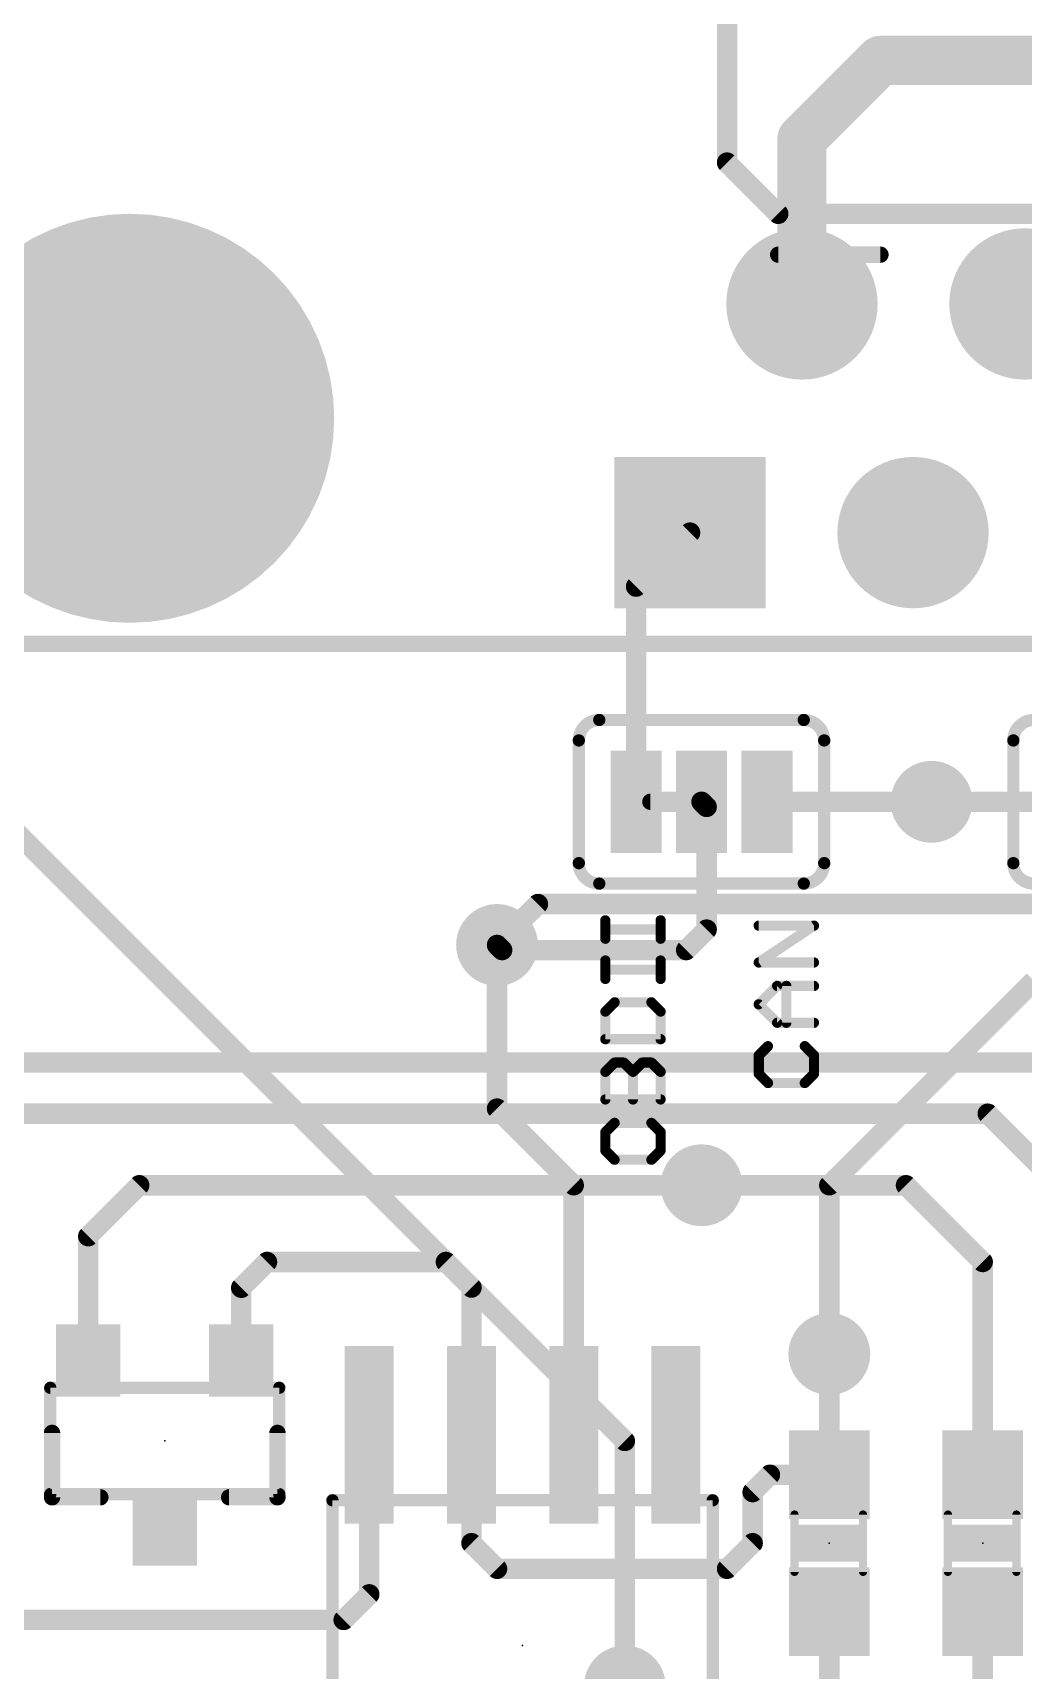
# Model space of a CAD drawing. Extents: x -28 to 79, y -27 to 67.
# Drawn here: x 12.97 to 25.27, y 35.25 to 55.59 of the extents above; entities that cross this region are included whole.
import ezdxf

# ---------------------------------------------------------------- set-up
doc = ezdxf.new("R2010")
doc.units = 0
for name, color, linetype in [('1', 12, 'CONTINUOUS'), ('16', 132, 'CONTINUOUS'), ('17', 110, 'CONTINUOUS'), ('18', 110, 'CONTINUOUS'), ('21', 41, 'CONTINUOUS'), ('23', 53, 'CONTINUOUS'), ('51', 53, 'CONTINUOUS')]:
    doc.layers.add(name, color=color, linetype=linetype)

# ---------------------------------------------------------------- blocks, each defined once
blk = doc.blocks.new('RECT')
blk.add_solid([(-0.5, -0.5), (0.5, -0.5), (-0.5, 0.5), (0.5, 0.5)])
blk = doc.blocks.new('ROUNDP')
at = {"const_width": 0.5}
blk.add_lwpolyline([(0, -0.25, 1), (0, 0.25, 1), (0, -0.25)], format="xyb", dxfattribs=at)
blk = doc.blocks.new('SQUAREP')
blk.add_solid([(-0.5, -0.5), (0.5, -0.5), (-0.5, 0.5), (0.5, 0.5)])
blk = doc.blocks.new('ROUNDV')
at = {"const_width": 0.5}
blk.add_lwpolyline([(0, -0.25, 1), (0, 0.25, 1), (0, -0.25)], format="xyb", dxfattribs=at)

msp = doc.modelspace()

# ---------------------------------------------------------------- linework, layer by layer
at = {"layer": '1'}
for points, const_width in [([(23.495, 55.245), (22.52, 54.27)], 0.6096), ([(40.3225, 55.245), (23.495, 55.245)], 0.6096), ([(22.52, 54.27), (22.52, 52.22)], 0.6096), ([(20.4597, 48.7097), (21.13, 49.38)], 0.254), ([(20.4597, 46.0375), (20.4597, 48.7097)], 0.254), ([(20.6375, 46.0375), (21.2725, 46.0375)], 0.254), ([(21.2725, 46.0375), (21.336, 45.974)], 0.254), ([(24.13, 46.0375), (22.0853, 46.0375)], 0.254), ([(24.13, 46.0375), (25.8572, 46.0375)], 0.254), ([(21.2725, 46.0375), (20.6375, 46.0375)], 0.2032), ([(21.336, 45.974), (21.336, 44.45)], 0.254), ([(21.336, 44.45), (21.082, 44.196)], 0.254), ([(18.796, 44.196), (18.7325, 44.2595)], 0.254), ([(21.082, 44.196), (18.796, 44.196)], 0.254), ([(27.051, 42.799), (9.779, 42.799)], 0.254), ([(10.3505, 42.164), (24.8285, 42.164)], 0.254), ([(24.8285, 42.164), (26.3525, 40.64)], 0.254), ([(13.655, 40.6425), (14.2875, 41.275)], 0.254), ([(14.2875, 41.275), (19.685, 41.275)], 0.254), ([(19.685, 38.1762), (19.685, 41.275)], 0.254), ([(21.2725, 41.275), (19.685, 41.275)], 0.254), ([(21.2725, 41.275), (23.8125, 41.275)], 0.254), ([(23.8125, 41.275), (24.765, 40.3225)], 0.254), ([(13.655, 39.1), (13.655, 40.6425)], 0.254), ([(15.555, 40.0025), (15.875, 40.3225)], 0.254), ([(15.875, 40.3225), (18.0975, 40.3225)], 0.254), ([(18.0975, 40.3225), (18.415, 40.005)], 0.254), ([(24.765, 40.3225), (24.765, 37.68)], 0.254), ([(15.555, 39.1), (15.555, 40.0025)], 0.254), ([(18.415, 40.005), (18.415, 38.1762)], 0.254), ([(22.86, 37.68), (22.86, 39.1795)], 0.254), ([(17.145, 38.1762), (17.145, 36.195)], 0.254), ([(18.415, 38.1762), (18.415, 36.83)], 0.254), ([(22.1225, 37.68), (21.9075, 37.465)], 0.254), ([(22.86, 37.68), (22.1225, 37.68)], 0.254), ([(21.9075, 37.465), (21.9075, 36.83)], 0.254), ([(18.415, 36.83), (18.7325, 36.5125)], 0.254), ([(21.9075, 36.83), (21.59, 36.5125)], 0.254), ([(21.59, 36.5125), (18.7325, 36.5125)], 0.254), ([(17.145, 36.195), (16.8275, 35.8775)], 0.254), ([(16.8275, 35.8775), (12.1675, 35.8775)], 0.254), ([(22.86, 35.98), (22.86, 33.87)], 0.254), ([(24.765, 35.98), (24.765, 33.87)], 0.254)]:
    msp.add_lwpolyline(points, dxfattribs=dict(at, const_width=const_width))
for points, const_width in [([(23.495, 55.3974, 1), (23.495, 55.0926)], 0.3048), ([(23.6028, 55.1372, 1), (23.3872, 55.3528)], 0.3048), ([(22.4122, 54.3778, 1), (22.6278, 54.1622)], 0.3048), ([(22.6724, 54.27, 1), (22.3676, 54.27)], 0.3048), ([(22.3676, 52.22, 1), (22.6724, 52.22)], 0.3048), ([(21.1749, 49.3351, 1), (21.0851, 49.4249)], 0.127), ([(20.5232, 48.7097, 1), (20.3962, 48.7097)], 0.127), ([(20.4148, 48.7546, 1), (20.5046, 48.6648)], 0.127), ([(20.6375, 46.101, 1), (20.6375, 45.974)], 0.127), ([(21.3174, 46.0824, 1), (21.2276, 45.9926)], 0.127), ([(21.2725, 45.974, 1), (21.2725, 46.101)], 0.127), ([(22.0853, 46.101, 1), (22.0853, 45.974)], 0.127), ([(24.13, 46.101, 1), (24.13, 45.974)], 0.127), ([(24.13, 45.974, 1), (24.13, 46.101)], 0.127), ([(20.3962, 46.0375, 1), (20.5232, 46.0375)], 0.127), ([(20.6375, 46.0883, 1), (20.6375, 45.9867)], 0.1016), ([(21.3995, 45.974, 1), (21.2725, 45.974)], 0.127), ([(21.2725, 45.9867, 1), (21.2725, 46.0883)], 0.1016), ([(21.2911, 45.9291, 1), (21.3809, 46.0189)], 0.127), ([(21.3809, 44.4051, 1), (21.2911, 44.4949)], 0.127), ([(18.7774, 44.3044, 1), (18.6876, 44.2146)], 0.127), ([(21.2725, 44.45, 1), (21.3995, 44.45)], 0.127), ([(18.796, 44.2595, 1), (18.796, 44.1325)], 0.127), ([(18.7511, 44.1511, 1), (18.8409, 44.2409)], 0.127), ([(21.0371, 44.2409, 1), (21.1269, 44.1511)], 0.127), ([(21.082, 44.1325, 1), (21.082, 44.2595)], 0.127), ([(24.8734, 42.2089, 1), (24.7836, 42.1191)], 0.127), ([(24.8285, 42.1005, 1), (24.8285, 42.2275)], 0.127), ([(14.2875, 41.3385, 1), (14.2875, 41.2115)], 0.127), ([(14.3324, 41.2301, 1), (14.2426, 41.3199)], 0.127), ([(19.7485, 41.275, 1), (19.6215, 41.275)], 0.127), ([(19.685, 41.3385, 1), (19.685, 41.2115)], 0.127), ([(19.685, 41.2115, 1), (19.685, 41.3385)], 0.127), ([(21.2725, 41.3385, 1), (21.2725, 41.2115)], 0.127), ([(21.2725, 41.2115, 1), (21.2725, 41.3385)], 0.127), ([(23.8574, 41.3199, 1), (23.7676, 41.2301)], 0.127), ([(23.8125, 41.2115, 1), (23.8125, 41.3385)], 0.127), ([(13.7185, 40.6425, 1), (13.5915, 40.6425)], 0.127), ([(13.6101, 40.6874, 1), (13.6999, 40.5976)], 0.127), ([(15.875, 40.386, 1), (15.875, 40.259)], 0.127), ([(15.9199, 40.2776, 1), (15.8301, 40.3674)], 0.127), ([(18.1424, 40.3674, 1), (18.0526, 40.2776)], 0.127), ([(18.0975, 40.259, 1), (18.0975, 40.386)], 0.127), ([(24.8285, 40.3225, 1), (24.7015, 40.3225)], 0.127), ([(24.7201, 40.2776, 1), (24.8099, 40.3674)], 0.127), ([(15.6185, 40.0025, 1), (15.4915, 40.0025)], 0.127), ([(15.5101, 40.0474, 1), (15.5999, 39.9576)], 0.127), ([(18.4785, 40.005, 1), (18.3515, 40.005)], 0.127), ([(18.3701, 39.9601, 1), (18.4599, 40.0499)], 0.127), ([(22.9235, 39.1795, 1), (22.7965, 39.1795)], 0.127), ([(13.5915, 39.1, 1), (13.7185, 39.1)], 0.127), ([(15.4915, 39.1, 1), (15.6185, 39.1)], 0.127), ([(17.2085, 38.1762, 1), (17.0815, 38.1762)], 0.127), ([(18.4785, 38.1762, 1), (18.3515, 38.1762)], 0.127), ([(18.3515, 38.1762, 1), (18.4785, 38.1762)], 0.127), ([(19.6215, 38.1762, 1), (19.7485, 38.1762)], 0.127), ([(22.1225, 37.7435, 1), (22.1225, 37.6165)], 0.127), ([(22.1674, 37.6351, 1), (22.0776, 37.7249)], 0.127), ([(22.7965, 37.68, 1), (22.9235, 37.68)], 0.127), ([(22.86, 37.6165, 1), (22.86, 37.7435)], 0.127), ([(24.7015, 37.68, 1), (24.8285, 37.68)], 0.127), ([(21.971, 37.465, 1), (21.844, 37.465)], 0.127), ([(21.8626, 37.5099, 1), (21.9524, 37.4201)], 0.127), ([(18.4599, 36.8749, 1), (18.3701, 36.7851)], 0.127), ([(18.3515, 36.83, 1), (18.4785, 36.83)], 0.127), ([(21.844, 36.83, 1), (21.971, 36.83)], 0.127), ([(21.9524, 36.7851, 1), (21.8626, 36.8749)], 0.127), ([(18.7325, 36.576, 1), (18.7325, 36.449)], 0.127), ([(18.6876, 36.4676, 1), (18.7774, 36.5574)], 0.127), ([(21.5451, 36.5574, 1), (21.6349, 36.4676)], 0.127), ([(21.59, 36.449, 1), (21.59, 36.576)], 0.127), ([(17.0815, 36.195, 1), (17.2085, 36.195)], 0.127), ([(17.1899, 36.1501, 1), (17.1001, 36.2399)], 0.127), ([(16.8275, 35.814, 1), (16.8275, 35.941)], 0.127), ([(22.9235, 35.98, 1), (22.7965, 35.98)], 0.127), ([(24.8285, 35.98, 1), (24.7015, 35.98)], 0.127), ([(16.7826, 35.9224, 1), (16.8724, 35.8326)], 0.127)]:
    msp.add_lwpolyline(points, format="xyb", dxfattribs=dict(at, const_width=const_width))
at = {"layer": '16', "const_width": 0.254}
for points in [[(8.89, 49.53), (20.32, 38.1)], [(28.2575, 46.0375), (24.13, 46.0375)], [(19.2405, 44.7675), (18.7325, 44.2595)], [(19.2405, 44.7675), (41.5925, 44.7675)], [(18.7325, 42.2275), (18.7325, 44.2595)], [(22.86, 41.275), (25.4, 43.815)], [(18.7325, 42.2275), (19.685, 41.275)], [(19.685, 41.275), (21.2725, 41.275)], [(22.86, 39.1795), (22.86, 41.275)], [(20.32, 38.1), (20.32, 35.052)]]:
    msp.add_lwpolyline(points, dxfattribs=at)
at = {"layer": '16', "const_width": 0.127}
for points in [[(24.13, 46.101, 1), (24.13, 45.974)], [(19.2405, 44.831, 1), (19.2405, 44.704)], [(19.2854, 44.7226, 1), (19.1956, 44.8124)], [(18.796, 44.2595, 1), (18.669, 44.2595)], [(18.6876, 44.3044, 1), (18.7774, 44.2146)], [(18.7774, 42.2724, 1), (18.6876, 42.1826)], [(18.669, 42.2275, 1), (18.796, 42.2275)], [(19.685, 41.3385, 1), (19.685, 41.2115)], [(19.6401, 41.2301, 1), (19.7299, 41.3199)], [(21.2725, 41.2115, 1), (21.2725, 41.3385)], [(22.9235, 41.275, 1), (22.7965, 41.275)], [(22.8151, 41.3199, 1), (22.9049, 41.2301)], [(22.7965, 39.1795, 1), (22.9235, 39.1795)], [(20.3835, 38.1, 1), (20.2565, 38.1)], [(20.2751, 38.0551, 1), (20.3649, 38.1449)]]:
    msp.add_lwpolyline(points, format="xyb", dxfattribs=at)
at = {"layer": '21'}
for points, const_width in [([(11.27, 48), (42.07, 48)], 0.2032), ([(20.0025, 47.0535), (22.5425, 47.0535)], 0.1524), ([(19.7485, 46.7995), (19.7485, 45.2755)], 0.1524), ([(22.7965, 46.7995), (22.7965, 45.2755)], 0.1524), ([(25.146, 46.7995), (25.146, 45.2755)], 0.1524), ([(22.5425, 45.0215), (20.0025, 45.0215)], 0.1524), ([(20.0781, 44.3367), (20.0781, 44.5655)], 0.127), ([(20.7645, 44.3367), (20.7645, 44.5655)], 0.127), ([(21.9831, 44.0418), (22.6695, 44.4994)], 0.127), ([(22.6695, 44.4994), (21.9831, 44.4994)], 0.127), ([(20.7645, 44.4511), (20.0781, 44.4511)], 0.127), ([(20.0781, 43.8377), (20.0781, 44.0665)], 0.127), ([(20.7645, 43.8377), (20.7645, 44.0665)], 0.127), ([(20.7645, 43.9521), (20.0781, 43.9521)], 0.127), ([(22.6695, 44.0418), (21.9831, 44.0418)], 0.127), ([(21.9831, 43.5222), (22.2119, 43.751)], 0.127), ([(22.2119, 43.751), (22.6695, 43.751)], 0.127), ([(22.3263, 43.2934), (22.3263, 43.751)], 0.127), ([(20.1925, 43.5469), (20.0781, 43.4325)], 0.127), ([(20.6501, 43.5469), (20.1925, 43.5469)], 0.127), ([(20.7645, 43.4325), (20.6501, 43.5469)], 0.127), ([(22.2119, 43.2934), (21.9831, 43.5222)], 0.127), ([(20.0781, 43.4325), (20.0781, 43.0893)], 0.127), ([(20.7645, 43.0893), (20.7645, 43.4325)], 0.127), ([(22.6695, 43.2934), (22.2119, 43.2934)], 0.127), ([(20.0781, 43.0893), (20.7645, 43.0893)], 0.127), ([(22.0975, 43.0026), (21.9831, 42.8882)], 0.127), ([(21.9831, 42.8882), (21.9831, 42.6594)], 0.127), ([(22.6695, 42.8882), (22.5551, 43.0026)], 0.127), ([(22.6695, 42.6594), (22.6695, 42.8882)], 0.127), ([(20.0781, 42.6841), (20.1925, 42.7985)], 0.127), ([(20.0781, 42.3409), (20.0781, 42.6841)], 0.127), ([(20.1925, 42.7985), (20.3069, 42.7985)], 0.127), ([(20.3069, 42.7985), (20.4213, 42.6841)], 0.127), ([(20.4213, 42.6841), (20.5357, 42.7985)], 0.127), ([(20.4213, 42.3409), (20.4213, 42.6841)], 0.127), ([(20.5357, 42.7985), (20.6501, 42.7985)], 0.127), ([(20.6501, 42.7985), (20.7645, 42.6841)], 0.127), ([(20.7645, 42.6841), (20.7645, 42.3409)], 0.127), ([(21.9831, 42.6594), (22.0975, 42.545)], 0.127), ([(22.5551, 42.545), (22.6695, 42.6594)], 0.127), ([(22.0975, 42.545), (22.5551, 42.545)], 0.127), ([(20.7645, 42.3409), (20.0781, 42.3409)], 0.127), ([(20.1925, 42.0501), (20.0781, 41.9357)], 0.127), ([(20.6501, 42.0501), (20.1925, 42.0501)], 0.127), ([(20.7645, 41.9357), (20.6501, 42.0501)], 0.127), ([(20.0781, 41.9357), (20.0781, 41.7069)], 0.127), ([(20.7645, 41.7069), (20.7645, 41.9357)], 0.127), ([(20.0781, 41.7069), (20.1925, 41.5925)], 0.127), ([(20.6501, 41.5925), (20.7645, 41.7069)], 0.127), ([(20.1925, 41.5925), (20.6501, 41.5925)], 0.127), ([(13.205, 37.4), (13.205, 38.2)], 0.2032), ([(16.005, 37.4), (16.005, 38.2)], 0.2032), ([(13.805, 37.4), (13.205, 37.4)], 0.2032), ([(15.405, 37.4), (16.005, 37.4)], 0.2032), ([(16.688, 37.363), (16.688, 33.757)], 0.1524), ([(21.412, 33.757), (21.412, 37.363)], 0.1524)]:
    msp.add_lwpolyline(points, dxfattribs=dict(at, const_width=const_width))
for points, const_width in [([(20.0025, 47.0535, 0.4142), (19.7485, 46.7995)], 0.1524), ([(20.0025, 47.0916, 1), (20.0025, 47.0154)], 0.0762), ([(20.0025, 47.0154, 1), (20.0025, 47.0916)], 0.0762), ([(22.7965, 46.7995, 0.4142), (22.5425, 47.0535)], 0.1524), ([(22.5425, 47.0916, 1), (22.5425, 47.0154)], 0.0762), ([(22.5425, 47.0154, 1), (22.5425, 47.0916)], 0.0762), ([(25.4, 47.0535, 0.4142), (25.146, 46.7995)], 0.1524), ([(19.7866, 46.7995, 1), (19.7104, 46.7995)], 0.0762), ([(19.7104, 46.7995, 1), (19.7866, 46.7995)], 0.0762), ([(22.8346, 46.7995, 1), (22.7584, 46.7995)], 0.0762), ([(22.7584, 46.7995, 1), (22.8346, 46.7995)], 0.0762), ([(25.1841, 46.7995, 1), (25.1079, 46.7995)], 0.0762), ([(25.1079, 46.7995, 1), (25.1841, 46.7995)], 0.0762), ([(19.7485, 45.2755, 0.4142), (20.0025, 45.0215)], 0.1524), ([(19.7866, 45.2755, 1), (19.7104, 45.2755)], 0.0762), ([(22.5425, 45.0215, 0.4142), (22.7965, 45.2755)], 0.1524), ([(22.8346, 45.2755, 1), (22.7584, 45.2755)], 0.0762), ([(25.146, 45.2755, 0.4142), (25.4, 45.0215)], 0.1524), ([(25.1841, 45.2755, 1), (25.1079, 45.2755)], 0.0762), ([(19.7104, 45.2755, 1), (19.7866, 45.2755)], 0.0762), ([(22.7584, 45.2755, 1), (22.8346, 45.2755)], 0.0762), ([(25.1079, 45.2755, 1), (25.1841, 45.2755)], 0.0762), ([(20.0025, 45.0596, 1), (20.0025, 44.9834)], 0.0762), ([(20.0025, 44.9834, 1), (20.0025, 45.0596)], 0.0762), ([(22.5425, 45.0596, 1), (22.5425, 44.9834)], 0.0762), ([(22.5425, 44.9834, 1), (22.5425, 45.0596)], 0.0762), ([(20.1099, 44.5655, 1), (20.0464, 44.5655)], 0.0635), ([(20.7963, 44.5655, 1), (20.7328, 44.5655)], 0.0635), ([(21.9831, 44.5312, 1), (21.9831, 44.4677)], 0.0635), ([(22.6871, 44.473, 1), (22.6519, 44.5258)], 0.0635), ([(22.6695, 44.4677, 1), (22.6695, 44.5312)], 0.0635), ([(20.0781, 44.4828, 1), (20.0781, 44.4193)], 0.0635), ([(20.0464, 44.3367, 1), (20.1099, 44.3367)], 0.0635), ([(20.7328, 44.3367, 1), (20.7963, 44.3367)], 0.0635), ([(20.7645, 44.4193, 1), (20.7645, 44.4828)], 0.0635), ([(20.1099, 44.0665, 1), (20.0464, 44.0665)], 0.0635), ([(20.7963, 44.0665, 1), (20.7328, 44.0665)], 0.0635), ([(20.0781, 43.9839, 1), (20.0781, 43.9204)], 0.0635), ([(20.7645, 43.9204, 1), (20.7645, 43.9839)], 0.0635), ([(21.9831, 44.0736, 1), (21.9831, 44.0101)], 0.0635), ([(21.9655, 44.0682, 1), (22.0007, 44.0154)], 0.0635), ([(22.6695, 44.0101, 1), (22.6695, 44.0736)], 0.0635), ([(20.0464, 43.8377, 1), (20.1099, 43.8377)], 0.0635), ([(20.7328, 43.8377, 1), (20.7963, 43.8377)], 0.0635), ([(22.2119, 43.7828, 1), (22.2119, 43.7193)], 0.0635), ([(22.2344, 43.7286, 1), (22.1895, 43.7735)], 0.0635), ([(22.3581, 43.751, 1), (22.2946, 43.751)], 0.0635), ([(22.6695, 43.7193, 1), (22.6695, 43.7828)], 0.0635), ([(20.1925, 43.5787, 1), (20.1925, 43.5152)], 0.0635), ([(20.215, 43.5245, 1), (20.1701, 43.5694)], 0.0635), ([(20.6726, 43.5694, 1), (20.6277, 43.5245)], 0.0635), ([(20.6501, 43.5152, 1), (20.6501, 43.5787)], 0.0635), ([(22.0056, 43.5447, 1), (21.9607, 43.4998)], 0.0635), ([(21.9607, 43.5447, 1), (22.0056, 43.4998)], 0.0635), ([(20.1099, 43.4325, 1), (20.0464, 43.4325)], 0.0635), ([(20.0557, 43.455, 1), (20.1006, 43.4101)], 0.0635), ([(20.7963, 43.4325, 1), (20.7328, 43.4325)], 0.0635), ([(20.742, 43.4101, 1), (20.787, 43.455)], 0.0635), ([(22.2119, 43.3252, 1), (22.2119, 43.2617)], 0.0635), ([(22.1895, 43.271, 1), (22.2344, 43.3159)], 0.0635), ([(22.2946, 43.2934, 1), (22.3581, 43.2934)], 0.0635), ([(22.6695, 43.2617, 1), (22.6695, 43.3252)], 0.0635), ([(20.0781, 43.1211, 1), (20.0781, 43.0576)], 0.0635), ([(20.0464, 43.0893, 1), (20.1099, 43.0893)], 0.0635), ([(20.7328, 43.0893, 1), (20.7963, 43.0893)], 0.0635), ([(20.7645, 43.0576, 1), (20.7645, 43.1211)], 0.0635), ([(22.0149, 42.8882, 1), (21.9514, 42.8882)], 0.0635), ([(21.9607, 42.9106, 1), (22.0056, 42.8657)], 0.0635), ([(22.12, 42.9801, 1), (22.0751, 43.025)], 0.0635), ([(22.5776, 43.025, 1), (22.5327, 42.9801)], 0.0635), ([(22.7012, 42.8882, 1), (22.6378, 42.8882)], 0.0635), ([(22.647, 42.8657, 1), (22.692, 42.9106)], 0.0635), ([(20.1099, 42.6841, 1), (20.0464, 42.6841)], 0.0635), ([(20.0557, 42.7066, 1), (20.1006, 42.6617)], 0.0635), ([(20.1925, 42.8303, 1), (20.1925, 42.7668)], 0.0635), ([(20.215, 42.7761, 1), (20.1701, 42.821)], 0.0635), ([(20.3294, 42.821, 1), (20.2845, 42.7761)], 0.0635), ([(20.3069, 42.7668, 1), (20.3069, 42.8303)], 0.0635), ([(20.4531, 42.6841, 1), (20.3896, 42.6841)], 0.0635), ([(20.3989, 42.7066, 1), (20.4438, 42.6617)], 0.0635), ([(20.3989, 42.6617, 1), (20.4438, 42.7066)], 0.0635), ([(20.5357, 42.8303, 1), (20.5357, 42.7668)], 0.0635), ([(20.5582, 42.7761, 1), (20.5133, 42.821)], 0.0635), ([(20.6726, 42.821, 1), (20.6277, 42.7761)], 0.0635), ([(20.6501, 42.7668, 1), (20.6501, 42.8303)], 0.0635), ([(20.7963, 42.6841, 1), (20.7328, 42.6841)], 0.0635), ([(20.742, 42.6617, 1), (20.787, 42.7066)], 0.0635), ([(22.0056, 42.6818, 1), (21.9607, 42.6369)], 0.0635), ([(22.692, 42.6369, 1), (22.647, 42.6818)], 0.0635), ([(21.9514, 42.6594, 1), (22.0149, 42.6594)], 0.0635), ([(22.0975, 42.5768, 1), (22.0975, 42.5132)], 0.0635), ([(22.0751, 42.5225, 1), (22.12, 42.5675)], 0.0635), ([(22.5327, 42.5675, 1), (22.5776, 42.5225)], 0.0635), ([(22.5551, 42.5132, 1), (22.5551, 42.5768)], 0.0635), ([(22.6378, 42.6594, 1), (22.7012, 42.6594)], 0.0635), ([(20.0781, 42.3727, 1), (20.0781, 42.3092)], 0.0635), ([(20.0464, 42.3409, 1), (20.1099, 42.3409)], 0.0635), ([(20.3896, 42.3409, 1), (20.4531, 42.3409)], 0.0635), ([(20.7328, 42.3409, 1), (20.7963, 42.3409)], 0.0635), ([(20.7645, 42.3092, 1), (20.7645, 42.3727)], 0.0635), ([(20.1925, 42.0818, 1), (20.1925, 42.0183)], 0.0635), ([(20.215, 42.0276, 1), (20.1701, 42.0725)], 0.0635), ([(20.6726, 42.0725, 1), (20.6277, 42.0276)], 0.0635), ([(20.6501, 42.0183, 1), (20.6501, 42.0818)], 0.0635), ([(20.1099, 41.9357, 1), (20.0464, 41.9357)], 0.0635), ([(20.0557, 41.9581, 1), (20.1006, 41.9132)], 0.0635), ([(20.7963, 41.9357, 1), (20.7328, 41.9357)], 0.0635), ([(20.742, 41.9132, 1), (20.787, 41.9581)], 0.0635), ([(20.0464, 41.7069, 1), (20.1099, 41.7069)], 0.0635), ([(20.1006, 41.7293, 1), (20.0557, 41.6844)], 0.0635), ([(20.7328, 41.7069, 1), (20.7963, 41.7069)], 0.0635), ([(20.787, 41.6844, 1), (20.742, 41.7293)], 0.0635), ([(20.1925, 41.6243, 1), (20.1925, 41.5607)], 0.0635), ([(20.1701, 41.57, 1), (20.215, 41.615)], 0.0635), ([(20.6277, 41.615, 1), (20.6726, 41.57)], 0.0635), ([(20.6501, 41.5607, 1), (20.6501, 41.6243)], 0.0635), ([(13.2558, 38.2, 1), (13.1542, 38.2)], 0.1016), ([(16.0558, 38.2, 1), (15.9542, 38.2)], 0.1016), ([(13.205, 37.4508, 1), (13.205, 37.3492)], 0.1016), ([(13.1542, 37.4, 1), (13.2558, 37.4)], 0.1016), ([(13.805, 37.3492, 1), (13.805, 37.4508)], 0.1016), ([(15.405, 37.4508, 1), (15.405, 37.3492)], 0.1016), ([(15.9542, 37.4, 1), (16.0558, 37.4)], 0.1016), ([(16.005, 37.3492, 1), (16.005, 37.4508)], 0.1016), ([(16.7261, 37.363, 1), (16.6499, 37.363)], 0.0762), ([(21.4501, 37.363, 1), (21.3739, 37.363)], 0.0762)]:
    msp.add_lwpolyline(points, format="xyb", dxfattribs=dict(at, const_width=const_width))
at = {"layer": '23'}
for p in [(21.2725, 46.0375), (14.605, 38.1), (22.86, 36.83), (24.765, 36.83), (19.05, 35.56)]:
    msp.add_point(p, dxfattribs=at)
at = {"layer": '51'}
for points, const_width in [([(21.59, 53.975), (21.59, 57.785)], 0.254), ([(22.225, 53.34), (21.59, 53.975)], 0.254), ([(28.575, 53.34), (22.225, 53.34)], 0.254), ([(23.495, 52.832), (22.225, 52.832)], 0.2032), ([(13.1826, 37.4396), (13.1826, 38.7604)], 0.1524), ([(13.1826, 38.7604), (16.0274, 38.7604)], 0.1524), ([(16.0274, 38.7604), (16.0274, 37.4396)], 0.1524), ([(16.0274, 37.4396), (13.1826, 37.4396)], 0.1524), ([(21.412, 37.363), (16.688, 37.363)], 0.1524), ([(22.428, 36.474), (22.428, 37.186)], 0.1016), ([(23.279, 36.474), (23.279, 37.186)], 0.1016), ([(24.333, 36.474), (24.333, 37.186)], 0.1016), ([(25.184, 36.474), (25.184, 37.186)], 0.1016)]:
    msp.add_lwpolyline(points, dxfattribs=dict(at, const_width=const_width))
for points, const_width in [([(21.6349, 54.0199, 1), (21.5451, 53.9301)], 0.127), ([(21.5265, 53.975, 1), (21.6535, 53.975)], 0.127), ([(22.225, 53.4035, 1), (22.225, 53.2765)], 0.127), ([(22.1801, 53.2951, 1), (22.2699, 53.3849)], 0.127), ([(22.225, 52.8828, 1), (22.225, 52.7812)], 0.1016), ([(23.495, 52.7812, 1), (23.495, 52.8828)], 0.1016), ([(13.2207, 38.7604, 1), (13.1445, 38.7604)], 0.0762), ([(13.1826, 38.7985, 1), (13.1826, 38.7223)], 0.0762), ([(16.0655, 38.7604, 1), (15.9893, 38.7604)], 0.0762), ([(16.0274, 38.7223, 1), (16.0274, 38.7985)], 0.0762), ([(13.1826, 37.4777, 1), (13.1826, 37.4015)], 0.0762), ([(13.1445, 37.4396, 1), (13.2207, 37.4396)], 0.0762), ([(15.9893, 37.4396, 1), (16.0655, 37.4396)], 0.0762), ([(16.0274, 37.4015, 1), (16.0274, 37.4777)], 0.0762), ([(16.688, 37.4011, 1), (16.688, 37.3249)], 0.0762), ([(21.412, 37.3249, 1), (21.412, 37.4011)], 0.0762), ([(22.4534, 37.186, 1), (22.4026, 37.186)], 0.0508), ([(23.3044, 37.186, 1), (23.2536, 37.186)], 0.0508), ([(24.3584, 37.186, 1), (24.3076, 37.186)], 0.0508), ([(25.2094, 37.186, 1), (25.1586, 37.186)], 0.0508), ([(22.4026, 36.474, 1), (22.4534, 36.474)], 0.0508), ([(23.2536, 36.474, 1), (23.3044, 36.474)], 0.0508), ([(24.3076, 36.474, 1), (24.3584, 36.474)], 0.0508), ([(25.1586, 36.474, 1), (25.2094, 36.474)], 0.0508)]:
    msp.add_lwpolyline(points, format="xyb", dxfattribs=dict(at, const_width=const_width))

# ---------------------------------------------------------------- block references
at = {"layer": '1', "rotation": 180}
for p, xscale, yscale in [((20.4597, 46.0375), 0.635, 1.27), ((21.2725, 46.0375), 0.635, 1.27), ((22.0853, 46.0375), 0.635, 1.27), ((13.655, 39.1), 0.8, 0.9), ((15.555, 39.1), 0.8, 0.9), ((14.605, 37), 0.8, 0.9)]:
    msp.add_blockref('RECT', p, dxfattribs=dict(at, xscale=xscale, yscale=yscale))
at = {"layer": '1', "xscale": 0.6096, "yscale": 2.2098}
for p in [(17.145, 38.1762), (18.415, 38.1762), (19.685, 38.1762), (20.955, 38.1762)]:
    msp.add_blockref('RECT', p, dxfattribs=at)
at = {"layer": '1', "xscale": 1.1, "rotation": 90}
for p in [(22.86, 37.68), (24.765, 37.68), (22.86, 35.98), (24.765, 35.98)]:
    msp.add_blockref('RECT', p, dxfattribs=at)
at = {"layer": '17'}
for name, p, xscale, yscale in [('ROUNDP', (14.17, 50.8), 5.08, 5.08), ('ROUNDP', (14.17, 50.8), 5.08, 5.08), ('ROUNDP', (22.52, 52.22), 1.8796, 1.8796), ('ROUNDP', (22.52, 52.22), 1.8796, 1.8796), ('ROUNDP', (25.29, 52.22), 1.8796, 1.8796), ('ROUNDP', (25.29, 52.22), 1.8796, 1.8796), ('SQUAREP', (21.13, 49.38), 1.8796, 1.8796), ('SQUAREP', (21.13, 49.38), 1.8796, 1.8796), ('ROUNDP', (23.9, 49.38), 1.8796, 1.8796), ('ROUNDP', (23.9, 49.38), 1.8796, 1.8796)]:
    msp.add_blockref(name, p, dxfattribs=dict(at, xscale=xscale, yscale=yscale))
at = {"layer": '18', "xscale": 1.016, "yscale": 1.016}
for p in [(24.13, 46.0375), (24.13, 46.0375), (18.7325, 44.2595), (18.7325, 44.2595), (21.2725, 41.275), (21.2725, 41.275), (22.86, 39.1795), (22.86, 39.1795), (20.32, 35.052), (20.32, 35.052)]:
    msp.add_blockref('ROUNDV', p, dxfattribs=at)
at = {"layer": '21', "xscale": 0.4572, "yscale": 0.762, "rotation": 90}
for p in [(22.86, 36.83), (24.765, 36.83)]:
    msp.add_blockref('RECT', p, dxfattribs=at)
at = {"layer": '51', "xscale": 0.3556, "yscale": 1.016}
for p in [(17.145, 37.9222), (18.415, 37.9222), (19.685, 37.9222), (20.955, 37.9222)]:
    msp.add_blockref('RECT', p, dxfattribs=at)
at = {"layer": '51', "xscale": 0.5001, "yscale": 0.95, "rotation": 90}
for p in [(22.8549, 37.4103), (24.7599, 37.4103), (22.8549, 36.2418), (24.7599, 36.2418)]:
    msp.add_blockref('RECT', p, dxfattribs=at)

doc.saveas('drawing.dxf')
